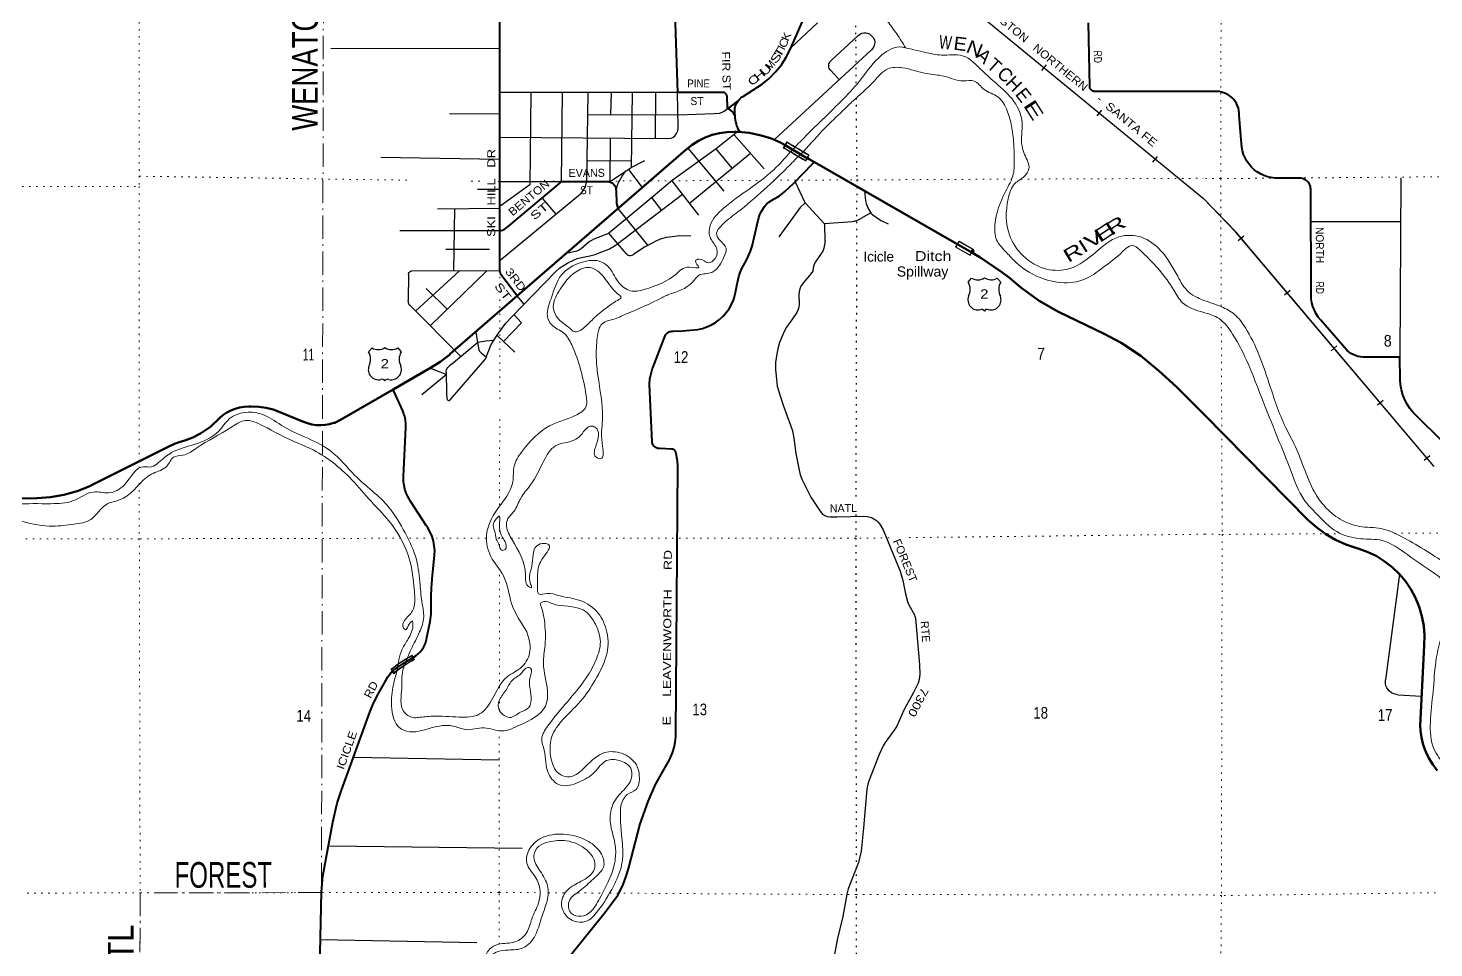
# Model space of a CAD drawing. Header units: feet. Extents: x -3 to 248627, y 0 to 184934.
# Drawn here: x 75471 to 96546, y 24330 to 38115 of the extents above; entities that cross this region are included whole.
import ezdxf
from ezdxf.enums import TextEntityAlignment as Align

# ---------------------------------------------------------------- set-up
doc = ezdxf.new("R2010")
doc.units = ezdxf.units.FT
doc.header["$LTSCALE"] = 70
doc.header["$PDMODE"] = 32
doc.header["$PDSIZE"] = 35
doc.linetypes.add('DOT_DASHED', pattern=[7.7, 5, -1.2, 0.3, -1.2])
doc.linetypes.add('DOTTED', pattern=[1.5, 0.3, -1.2])
for name, color, linetype, lineweight in [('16', 7, 'Continuous', 25), ('20', 7, 'Continuous', 70), ('26', 7, 'Continuous', 40), ('27', 7, 'Continuous', 35), ('29', 7, 'Continuous', 25), ('30', 7, 'Continuous', 35), ('34', 7, 'Continuous', 25), ('39', 7, 'Continuous', 13), ('42', 7, 'Continuous', 25), ('44', 7, 'DOT_DASHED', 13), ('57', 7, 'Continuous', 13), ('6', 7, 'DOTTED', 25), ('61', 7, 'Continuous', 13), ('7', 7, 'DOTTED', 13)]:
    doc.layers.add(name, color=color, linetype=linetype, lineweight=lineweight)
doc.layers.add('41', color=7, linetype='Continuous')
doc.layers.add('55', color=7, linetype='Continuous')

msp = doc.modelspace()

# ---------------------------------------------------------------- linework, layer by layer
at = {"layer": '16'}
for p, q in [((89564.93, 34307.99), (89616.24, 34366.75)), ((89808, 34372.72), (89807.72, 34372.52)), ((90000.09, 34366.84), (90051.48, 34307.99)), ((80576.13, 33262.19), (80627.44, 33320.95)), ((80819.2, 33326.92), (80818.92, 33326.72)), ((81011.29, 33321.04), (81062.68, 33262.19))]:
    msp.add_line(p, q, dxfattribs=at)
for centre, radius, start, end in [((89707.32, 34524.41), 182.07, 239.97227, 303.45418), ((89909.1, 34523.91), 181.52, 236.33975, 300.08743), ((89909.09, 34524.41), 182.07, 236.54582, 236.59441), ((89371.95, 34197.36), 222.05, 332.97043, 29.75871), ((90244.45, 34197.36), 222.05, 150.24129, 207.02957), ((89711.14, 34042.46), 151.42, 159.09177, 283.81923), ((89905.26, 34042.46), 151.42, 256.18077, 20.90823), ((80718.52, 33478.61), 182.07, 239.97227, 303.45418), ((80920.3, 33478.11), 181.52, 236.33975, 300.08743), ((80920.29, 33478.61), 182.07, 236.54582, 236.59441), ((80383.15, 33151.56), 222.05, 332.97043, 29.75871), ((81255.65, 33151.56), 222.05, 150.24129, 207.02957), ((80722.34, 32996.66), 151.42, 159.09177, 283.81923), ((80916.46, 32996.66), 151.42, 256.18077, 20.90823)]:
    msp.add_arc(centre, radius, start, end, dxfattribs=at)
for centre, major_axis, start_param, end_param in [((89766.48, 33843.64), (-19.56, 51.67), 4.95877769, 6.28318531), ((89849.93, 33843.64), (19.56, 51.67), 0, 1.32637542), ((80777.68, 32797.84), (-19.56, 51.67), 4.95877769, 6.28318531), ((80861.13, 32797.84), (19.56, 51.67), 0, 1.32637542)]:
    msp.add_ellipse(centre, major_axis=major_axis, ratio=0.929097, start_param=start_param, end_param=end_param, dxfattribs=at)
at = {"layer": '20'}
for points in [[(82802.53, 34100.47), (85338.24, 36298.33), (85426.55, 36367.54), (85521.61, 36427.13), (85622.37, 36476.46), (85727.74, 36514.99), (85836.56, 36542.3), (85947.64, 36558.08), (86059.76, 36562.16), (86113.44, 36559.95), (86116.37, 36559.84), (86280.67, 36544.87), (86442.5, 36512.81), (86600.1, 36464.01), (86751.73, 36399), (86771.46, 36387.66), (86774.66, 36385.82), (86821.46, 36358.49), (87131.85, 36177.23), (87156.85, 36166.18), (87181.85, 36151.81), (87258.56, 36107.72)], [(93103.98, 32322.8), (92686.82, 32737.4), (92423.83, 32979.17), (92152.69, 33202.75), (91859.67, 33396.75), (91603.05, 33533.35), (90920.33, 33860.83), (90626.81, 34030.06), (90352.59, 34229.04), (90346.64, 34233.86), (90185.42, 34370.04), (90070.58, 34459.66), (89739.3, 34682.06), (89619.36, 34750.99), (87258.56, 36107.72)], [(80943.97, 32698.12), (81503.29, 33021.09), (81650.28, 33113.09), (81786.85, 33219.94), (81800.07, 33231.57), (82802.53, 34100.47)], [(80943.97, 32698.12), (80154.55, 32242.3), (80067.92, 32201.33), (80055.05, 32196.83), (79990.61, 32178.78), (79924.65, 32167.56), (79857.87, 32163.3), (79791.01, 32166.04), (79724.81, 32175.75), (79659.98, 32192.34), (79597.24, 32215.6), (79184.89, 32384.8), (79145.96, 32397.74), (79037.8, 32425.27), (78927.35, 32441.34), (78815.82, 32445.77), (78780.27, 32446.16), (78710.86, 32441.43), (78642.32, 32429.46), (78575.42, 32410.39), (78510.87, 32384.44), (78449.39, 32351.88), (78391.65, 32313.07), (78338.28, 32268.44), (78205.15, 32141.62), (78161, 32107.85), (78053.94, 32038.03), (77940.17, 31979.79), (77820.93, 31933.75), (77752.47, 31912.23), (77665.77, 31882.62), (77568.08, 31838.25), (76412.3, 31260.64), (76394.06, 31252.04), (76204.17, 31175.5), (76007.31, 31119.23), (75805.65, 31083.85), (75601.4, 31069.73), (74660.42, 31066.62)], [(96596.7, 26990.5), (96529.27, 27077.57), (96471.32, 27171.21), (96423.47, 27270.4), (96386.25, 27374.04), (96360.07, 27481.01), (96345.21, 27590.12), (96341.79, 27656.98), (96400.6, 28863.98), (96404.88, 29010.21), (96393.86, 29156.08), (96367.65, 29300), (96326.53, 29440.39), (96270.97, 29575.71), (96201.57, 29704.49), (96119.08, 29825.3), (96024.42, 29936.84), (95918.62, 30037.86), (95802.84, 30127.28), (95678.35, 30204.1), (95546.51, 30267.48), (95408.76, 30316.74), (95392.76, 30321.43), (95389.09, 30322.42), (95227.81, 30374.98), (95072.91, 30444.12), (94926.09, 30529.06), (94788.94, 30628.9), (94662.99, 30742.51), (93103.98, 32322.8)]]:
    msp.add_lwpolyline(points, dxfattribs=at)
at = {"layer": '26'}
for p, q in [((85888.58, 37152.02), (85207.47, 37151.29)), ((85947.84, 37098.16), (85952.48, 36903.33)), ((86106.94, 37019.66), (85953.78, 36904.3))]:
    msp.add_line(p, q, dxfattribs=at)
for points in [[(82802.53, 34100.47), (82780.91, 34128.83), (82572.82, 34401.79), (82562.76, 34419.67), (82554.63, 34438.5), (82548.5, 34458.07), (82544.46, 34478.18), (82542.54, 34498.61), (82542.39, 34504.74), (82544.68, 37121.86), (82544.69, 37131.39), (82544.73, 37171.86), (82549.17, 41782.45)], [(85155.55, 38633.74), (85207.55, 37151.29)], [(86146.31, 36557.61), (86140.72, 36564.93), (86123.19, 36591.42), (86108.53, 36619.6), (86096.89, 36649.16), (86088.41, 36679.76), (86083.17, 36711.09), (86072.36, 36766.05), (86065.08, 36886.93), (86067.72, 36912.96), (86073.07, 36938.58), (86081.07, 36963.49), (86091.63, 36987.43), (86104.64, 37010.14), (86119.94, 37031.36), (86137.38, 37050.86), (86156.76, 37068.44), (86177.88, 37083.89), (86190.49, 37091.62), (86195.76, 37095.64), (86474.93, 37273.27), (86581.21, 37360.14), (86677.84, 37457.64), (86763.74, 37564.7), (86837.98, 37680.16), (86899.71, 37802.67), (87162.94, 38407.54)], [(93083.98, 37166.61), (91468.96, 37165.1), (91461.37, 37164.81), (91453.52, 37165.32), (91445.77, 37166.64), (91438.2, 37168.76), (91430.89, 37171.67), (91423.93, 37175.32), (91417.39, 37179.68), (91411.34, 37184.7), (91405.84, 37190.33), (91400.97, 37196.5), (91396.77, 37203.15), (91393.28, 37210.19), (91390.55, 37217.57), (91388.61, 37225.19), (91387.47, 37232.97), (91387.15, 37240.82), (91365.62, 38192.63)], [(93694.02, 36222.73), (93677.83, 36276.76), (93667.37, 36332.17), (93647.48, 36561.12), (93628.3, 36808.28), (93627.54, 36844.69), (93622.97, 36880.83), (93614.66, 36916.28), (93602.68, 36950.68), (93587.18, 36983.63), (93568.31, 37014.78), (93546.29, 37043.79), (93521.36, 37070.34), (93493.8, 37094.14), (93463.89, 37114.92), (93431.98, 37132.47), (93398.4, 37146.58), (93363.54, 37157.11), (93327.77, 37163.93), (93323.07, 37164.54), (93083.98, 37166.61)], [(86066.44, 34108.11), (86081.03, 34179.18), (86083.94, 34200.66), (86096.16, 34257.12), (86113.45, 34347.01), (86130.92, 34413.37), (86155.22, 34477.54), (86176.65, 34521.68), (86215.54, 34590.72), (86246.94, 34646.47), (86300.24, 34772.47), (86325.36, 34849.06), (86402.36, 35173.42), (86427.84, 35276.73), (86442.01, 35320.79), (86460.71, 35363.12), (86483.74, 35403.27), (86510.83, 35440.79), (86541.7, 35475.27), (86576, 35506.34), (86613.36, 35533.65), (86653.37, 35556.91), (86683.28, 35570.87), (86734.29, 35601.87), (86781.78, 35638.02), (86813.04, 35666.57), (86950.28, 35793.46), (87230.3, 36078.91), (87258.56, 36107.72)], [(97205.41, 31394.01), (96236.73, 32355.98), (96187.34, 32414.84), (96144.37, 32478.53), (96108.3, 32546.37), (96079.51, 32617.61), (96058.33, 32691.46), (96044.98, 32767.13), (96039.62, 32843.77), (96039.59, 32845.44), (96035.9, 33184.26), (95510.2, 33182.59), (95484.53, 33184.71), (95483.35, 33184.75), (95445.25, 33187.93), (95407.69, 33195.08), (95371.08, 33206.12), (95335.83, 33220.92), (95302.32, 33239.32), (95270.91, 33261.13), (95241.96, 33286.1), (94850.61, 33739.35), (94813.33, 33785.28), (94781.06, 33834.85), (94754.14, 33887.52), (94732.88, 33942.72), (94717.51, 33999.84), (94708.19, 34058.25), (94705.02, 34117.32), (94706.1, 34152.83), (94700.35, 35687.45), (94700.37, 35705.31), (94698.53, 35723.08), (94694.84, 35740.55), (94689.34, 35757.55), (94682.1, 35773.87), (94673.19, 35789.35), (94662.71, 35803.81), (94650.77, 35817.1), (94637.52, 35829.07), (94623.08, 35839.59), (94607.63, 35848.54), (94591.32, 35855.82), (94574.34, 35861.36), (94556.87, 35865.1), (94539.11, 35866.99), (94529.42, 35867.23), (94292.79, 35865.74), (94203.8, 35865.44), (94160.77, 35866.97), (94104.84, 35874.15), (94049.96, 35887.13), (93996.74, 35905.79), (93945.76, 35929.9), (93897.58, 35959.21), (93852.72, 35993.4), (93811.69, 36032.09), (93774.93, 36074.85), (93742.84, 36121.23), (93715.77, 36170.7), (93694.02, 36222.73)], [(82543.85, 35076.08), (82558.52, 35079.57), (82582.37, 35087.4), (82605.27, 35097.68), (82626.98, 35110.31), (82647.24, 35125.13), (82665.84, 35141.98), (83472.55, 35814.54), (84164.7, 35816.64), (84179.84, 35813.56), (84194.58, 35808.92), (84208.75, 35802.76), (84222.2, 35795.15), (84234.78, 35786.18), (84246.35, 35775.94), (84256.79, 35764.54), (84265.98, 35752.12), (84273.82, 35738.81), (84280.23, 35724.75), (84281.99, 35720.05), (84285.87, 35640.12), (84290.25, 35521.71), (84293.19, 35487.54), (84299.68, 35453.86), (84309.66, 35421.04), (84311.52, 35416.03)], [(83356.65, 23914.78), (84102.16, 24839.02), (84258.28, 25042.6), (84310.22, 25121.44), (84384.84, 25266.55), (84443.88, 25418.67), (84477.66, 25536.82), (84646.05, 26186.85), (84768.61, 26523.25), (84877.84, 26777.99), (84984.95, 26974.22), (85086.68, 27148.27), (85101.92, 27180.82), (85133.45, 27255.55), (85157, 27333.16), (85172.31, 27412.8), (85179.21, 27493.61), (85179.22, 27543.98), (85208.88, 31554.3), (85205.33, 31628.73), (85198.3, 31679.95), (85187.2, 31743.51), (85186.1, 31748.68), (85183.78, 31756.28), (85180.67, 31763.59), (85176.82, 31770.54), (85172.26, 31777.05), (85167.04, 31783.05), (85161.23, 31788.47), (85154.89, 31793.25), (85148.07, 31797.34), (85140.87, 31800.69), (85133.36, 31803.28), (85125.62, 31805.07), (85117.73, 31806.03), (84948.85, 31812.36), (84937.35, 31812.32), (84924.9, 31813.53), (84912.65, 31816.03), (84900.73, 31819.8), (84889.27, 31824.79), (84878.39, 31830.96), (84868.22, 31838.23), (84858.86, 31846.52), (84850.42, 31855.75), (84842.99, 31865.8), (84836.65, 31876.58), (84831.48, 31887.96), (84827.52, 31899.82), (84824.82, 31912.03), (84784.81, 32774.98), (84792.67, 32857.28), (84809.09, 32938.3), (84833.89, 33017.17), (84835.59, 33021.68), (85001.35, 33453.75), (85010.94, 33478.75), (85021.13, 33503.75), (85021.39, 33504.29), (85028.55, 33516.1), (85036.91, 33527.1), (85046.38, 33537.16), (85056.84, 33546.18), (85068.19, 33554.06), (85080.3, 33560.7), (85093.04, 33566.05), (85106.27, 33570.03), (85119.84, 33572.61), (85133.61, 33573.75), (85147.42, 33573.45), (85153.47, 33572.86), (85283.55, 33576), (85508.84, 33598.97), (85579.71, 33614.55), (85648.55, 33637.45), (85714.63, 33667.43), (85777.21, 33704.14), (85835.62, 33747.2), (85889.2, 33796.12), (85937.37, 33850.38), (85979.61, 33909.37), (86015.45, 33972.46), (86044.5, 34038.95), (86066.44, 34108.11)], [(80929.7, 28477.08), (80997.05, 28527.28), (81087.98, 28589.08), (81285.35, 28707.7), (81318.65, 28734.68), (81348.94, 28764.99), (81375.89, 28798.31), (81399.22, 28834.25), (81418.66, 28872.44), (81434, 28912.46), (81445.08, 28953.85), (81450.07, 28982.28), (81499.79, 29221.48), (81512.6, 29329.92), (81514.82, 29396.01), (81512.35, 29574.31), (81519.22, 29752.1), (81521.09, 29771.42), (81530.47, 29862.29), (81564.39, 30215.81), (81565.95, 30286.84), (81560.07, 30357.64), (81546.82, 30427.44), (81526.35, 30495.47), (81498.89, 30560.99), (81464.72, 30623.27), (81439.28, 30661.44), (81209.85, 31013.36), (81163.23, 31092.74), (81138.43, 31147.13), (81119.46, 31203.8), (81106.51, 31262.15), (81099.73, 31321.54), (81099.2, 31381.31), (81100.1, 31397.05), (81133.19, 32130.08), (81133.33, 32185.98), (81127.63, 32241.59), (81116.15, 32296.29), (81105.68, 32328.81), (81098.82, 32349.39), (81086.21, 32378.81), (80954.92, 32673.54), (80943.97, 32698.12)], [(79825.57, 23108.42), (79867.37, 25167.95), (79890.72, 25404.88), (80041.25, 26216.34), (80105.12, 26497.95), (80168.62, 26694.3), (80593.74, 27862.72), (80649.14, 27996.17), (80676.81, 28050.91), (80701.13, 28097.22), (80831.23, 28339.04), (80864.26, 28391.63), (80902.6, 28440.49), (80911.07, 28454.29), (80929.7, 28477.08)]]:
    msp.add_lwpolyline(points, dxfattribs=at)
for centre, radius, start, end in [((85887.93, 37091.78), 60.24, 6.08142, 89.3816), ((85936.15, 36772.28), 132.07, 16.22231, 82.89702)]:
    msp.add_arc(centre, radius, start, end, dxfattribs=at)
at = {"layer": '29'}
for p, q in [((87307.65, 38191.83), (86903.36, 37818.44)), ((82554.01, 37810.21), (80008.94, 37805.79)), ((86658.53, 36446.16), (88114.63, 37790.84)), ((87495.74, 37488.09), (87631.84, 37345)), ((83475.06, 37150.15), (83462.91, 35814.06)), ((83861.61, 37150.41), (83840.67, 35803.85)), ((84209.71, 37150.64), (84203.07, 36818.59)), ((84526.94, 37150.84), (84512.97, 36028.41)), ((84875.63, 37151.07), (84869.11, 36463.58)), ((81789.12, 36833.66), (82539.79, 36832.32)), ((82544.88, 36483.02), (85038.73, 36460.25)), ((84198.35, 36465.15), (84192.58, 35821.29)), ((86056.52, 36513.92), (86504.22, 36008.11)), ((85362.26, 36316.15), (85899.3, 35671.89)), ((85780.28, 36303.54), (86022.7, 36013.62)), ((82534.64, 36144.63), (80760.47, 36174.41)), ((83850.61, 36130.34), (84512.98, 36124.67)), ((86303.02, 36235.45), (85385.69, 35485.82)), ((84471.99, 35997.12), (84676.79, 35727.54)), ((96048.4, 35873.46), (96035.9, 33184.26)), ((82206.06, 35700.87), (82540.28, 35700.94)), ((82543.52, 35815), (83472.55, 35814.54)), ((83749.92, 35628.42), (82546.57, 34632.75)), ((85282.12, 35620.06), (84311.31, 34883.22)), ((85120.52, 35826.75), (85523.07, 35309.19)), ((82543.42, 35410.33), (81609.54, 35401.69)), ((83178.07, 35567.41), (83380.2, 35326.78)), ((84313.02, 35412.48), (84757.92, 34861.9)), ((84818.12, 35574.23), (84965.29, 35379.59)), ((81860.87, 35401.69), (81848.31, 34478.03)), ((87405.66, 35188.79), (87830.87, 35218.56)), ((87936.54, 35251.45), (88100.58, 35347.64)), ((94710.18, 35216.82), (96045.88, 35218.77)), ((82543.85, 35076.07), (81044.03, 35078.1)), ((82388.68, 34798.48), (81735.15, 34797.8)), ((84718.24, 34835.71), (84548.99, 34724.4)), ((81173.53, 34429.34), (81168.2, 34033.49)), ((82541.06, 34479.47), (81219.95, 34474.75)), ((81281.56, 33877.44), (81938.91, 34476.7)), ((81499.58, 33654.36), (82347.55, 34476.7)), ((83379.04, 34463.14), (82720.87, 33789.01)), ((81439.88, 34214.55), (81752.46, 33901.54)), ((81194.08, 33962.06), (81957.85, 33192.8)), ((82799.97, 34103.83), (82904.73, 33977.95)), ((82502.45, 33509.94), (82767.15, 33258.9)), ((81797.01, 32541.53), (82281.2, 33101.8)), ((81736.92, 32921.07), (81373.1, 32617.36)), ((81736.85, 32925.76), (81493.01, 33016.25)), ((96029.8, 29932.9), (95819.6, 28346.41)), ((96004.51, 28123.62), (96361.68, 28104.47)), ((80354.78, 27188.81), (82531.24, 27150.43)), ((79977.1, 25858.31), (82876.13, 25826.18)), ((79849.51, 24455.33), (82197.48, 24408.91))]:
    msp.add_line(p, q, dxfattribs=at)
for points in [[(87916.51, 38004.46), (87915.35, 38003.84), (87508.72, 37628.82)], [(87915.35, 38003.84), (87934.95, 38020.53), (87950.08, 38030.75), (87969.28, 38037.7), (87999.51, 38044.25), (88028.12, 38045.06), (88056.32, 38040.56), (88086.96, 38027.07), (88115.16, 38001.31), (88139.26, 37972.28), (88157.66, 37937.52), (88164.6, 37904.4), (88160.93, 37875.37), (88153.98, 37852.88), (88142.95, 37831.21), (88132.73, 37814.45), (88114.63, 37790.84)], [(87495.74, 37488.09), (87482.6, 37509), (87476.06, 37527.81), (87473.61, 37552.35), (87476.06, 37578.52), (87483.42, 37596.51), (87490.77, 37607.96), (87508.72, 37628.82)], [(83006.86, 37146.12), (82992.71, 35765.34), (82546.56, 35446.46)], [(85207.47, 37151.29), (85203.99, 37151.29), (82546.85, 37149.54)], [(85217.23, 36622.02), (85217.95, 36629.07), (85207.47, 37151.29)], [(85786.38, 36833.19), (85837.47, 36840.85), (85878.33, 36853.94), (85906.12, 36868.66), (85952.48, 36903.33)], [(85786.38, 36833.19), (85748.79, 36831.16), (85221.41, 36809.77), (83856.43, 36817.12)], [(86113.34, 36564.01), (85785.56, 36307.35), (85124.06, 35829.73), (84839.93, 35592.59), (84481.77, 35290.99), (84176.38, 35042.86)], [(85038.73, 36460.25), (85111.75, 36467.94), (85136.27, 36477.75), (85168.96, 36503.92), (85191.85, 36536.64), (85209.82, 36575.89), (85217.23, 36622.02)], [(84185.78, 35813.25), (84393.1, 35947.58), (84512.97, 36028.41), (84717.68, 36133.43)], [(84286.31, 35670.3), (84309.21, 35759.75), (84323.93, 35800.64), (84337, 35826.81), (84377.86, 35895.5), (84430.17, 35974.01)], [(83749.92, 35628.42), (83786.17, 35671.43), (83809.05, 35705.78), (83825.4, 35741.76), (83840.67, 35803.85)], [(87417.76, 34926.65), (87413.76, 35164.73), (87405.66, 35188.79), (87119.76, 35498.96), (86972.86, 35815.37)], [(88008.15, 35677.46), (88024.5, 35526.98), (88034.31, 35487.73), (88057.19, 35433.75), (88111.13, 35338.88), (88132.38, 35314.35), (88187.96, 35275.09), (88258.25, 35230.93), (88366.9, 35179.93)], [(87119.76, 35498.96), (87047.74, 35424.45), (86724.02, 34985.81)], [(87830.87, 35218.56), (87864.31, 35224.39), (87883.93, 35227.66), (87936.54, 35251.45)], [(83554.97, 34747.47), (83701.44, 34776.63), (83733.32, 34790.54), (83763.55, 34812.62), (83884.51, 34917.3), (83919.66, 34939.38), (83956.43, 34956.55), (84176.38, 35042.86)], [(84441.15, 34733.57), (84404.78, 34772.62), (84311.31, 34883.22), (84176.38, 35042.86)], [(84718.24, 34835.71), (84839.11, 34904.22), (84877.94, 34924.26), (84940.45, 34951.65), (84971.92, 34961.88), (85006.25, 34972.51), (85043.03, 34980.69), (85087.56, 34989.27), (85239.58, 35008.9), (85407.59, 35003.63)], [(83379.04, 34463.14), (83444, 34520.66), (83506.11, 34561.55), (83569.86, 34600.81), (83638.51, 34633.52), (83700.63, 34661.32), (83766.01, 34679.32), (83891.87, 34703.85), (83970.33, 34723.48), (84032.44, 34744.74), (84150.13, 34790.54), (84187.73, 34806.9), (84311.31, 34883.22)], [(87417.76, 34926.65), (87401.72, 34815.48), (87386.19, 34773.78), (87352.68, 34720.61), (87267.68, 34599.57), (87257.06, 34574.23), (87241.53, 34527.6), (87234.99, 34471.99), (87222.73, 34449.92), (87185.95, 34409.83), (87100.95, 34305.15), (87057.64, 34245.46), (87042.11, 34207.01), (87029.85, 34163.67), (87025.76, 34118.68), (87032.3, 33984.56), (87026.58, 33934.68), (87015.14, 33898.7), (86996.34, 33853.71), (86930.96, 33758.84), (86842.69, 33631.26), (86802.65, 33556.86), (86764.23, 33470.96), (86737.26, 33403.1), (86708.65, 33307.4), (86693.13, 33234.63), (86675.96, 33104.57), (86677.59, 32988.46), (86680.66, 32954.96)], [(84441.15, 34733.57), (84466.43, 34714.49), (84487.68, 34707.94), (84506.89, 34705.9), (84525.27, 34711.21), (84548.99, 34724.4)], [(81173.53, 34429.34), (81180.34, 34450.07), (81191.38, 34463.56), (81203.23, 34471.33), (81219.95, 34474.75)], [(81194.08, 33962.06), (81179.94, 33981.89), (81175.85, 33993.34), (81171.76, 34008.06), (81168.2, 34033.49)], [(82281.2, 33101.8), (82311.04, 33137.12), (82330.65, 33163.29), (82339.64, 33179.64), (82354.76, 33221.75), (82387.45, 33306.8), (82404.2, 33353.83), (82428.31, 33396.76), (82474.08, 33468.73), (82524.75, 33542.33), (82634.27, 33694.44), (82720.87, 33789.01)], [(82754.48, 33823.44), (82869.66, 33700.25), (82599.69, 33419.54)], [(82184.43, 33563.8), (82197.84, 33463.82), (82207.65, 33409.85), (82220.73, 33323.16), (82228.9, 33292.08), (82238.71, 33274.09), (82246.88, 33262.64), (82261.59, 33247.92), (82341.68, 33185.77)], [(82449.46, 33431.04), (82332.85, 33424.49), (82210.92, 33404.94), (81845.93, 33098.99), (81788.4, 33051.16)], [(81736.46, 32951.29), (81739.36, 32981.32), (81744.26, 32996.05), (81750.4, 33007.9), (81763.88, 33026.3), (81788.4, 33051.16)], [(81736.46, 32951.29), (81741.12, 32647.46), (81747.5, 32564.7)], [(86680.66, 32954.96), (86699.66, 32748.84), (86716.01, 32696.5), (86791.2, 32464.24), (86899.09, 32163.27), (86928.51, 32081.49), (86948.12, 31966.99), (86980.81, 31741.27), (87026.58, 31515.55), (87047.84, 31422.32), (87077.26, 31343.81), (87203.34, 31086.2)], [(81747.5, 32564.7), (81751.62, 32552.8), (81756.52, 32546.25), (81763.06, 32540.53), (81774.91, 32535.2), (81785.95, 32533.99), (81797.01, 32541.53)], [(87203.34, 31086.2), (87343.71, 30877.65), (87377.21, 30837.58), (87386.21, 30828.58), (87416.45, 30808.13), (87452.41, 30796.68), (87494.91, 30790.14), (87598.7, 30789.32), (87997.54, 30802.41), (88057.21, 30796.68), (88095.63, 30786.06), (88125.04, 30772.96), (88187.98, 30734.53), (88211.68, 30714.09), (88232.93, 30687.91), (88255.82, 30655.21), (88288.5, 30593.04), (88546.77, 29974.76), (88584.91, 29838.45)], [(88584.91, 29838.45), (88626.87, 29634.56), (88654.66, 29520.07), (88672.64, 29470.99), (88757.64, 29320.51), (88765.81, 29300.88), (88773.99, 29271.44), (88836.1, 28574.64), (88839.37, 28425.8), (88829.56, 28352.19), (88813.22, 28298.22), (88744.56, 28155.91), (88600.72, 27894.2), (88494.47, 27655.39), (88456.87, 27593.24), (88319.56, 27410.05), (88288.51, 27357.7), (88228.03, 27226.85), (88103.8, 26906.26), (88064.57, 26803.2), (88044.95, 26709.98), (87995.62, 26129.99)], [(96004.51, 28123.62), (95946.76, 28137.63), (95909.54, 28153.59), (95875.87, 28181.97), (95842.2, 28226.3), (95828.02, 28258.23), (95820.93, 28286.6), (95819.6, 28346.41)], [(87995.62, 26129.99), (87961.59, 25780.91), (87922.36, 25610.79), (87798.13, 25303.29), (87765.43, 25214.95), (87745.82, 25133.18), (87686.97, 24799.5), (87601.97, 24452.73), (87490.82, 23850.8), (87466.3, 23754.29), (87425.43, 23647.98), (87294.67, 23412.44), (87276.69, 23361.72), (87255.44, 23268.5), (87000.44, 22156.24), (86917.07, 21781.66), (86890.92, 21712.96), (86861.86, 21646.77)]]:
    msp.add_lwpolyline(points, dxfattribs=at)
at = {"layer": '34', "lineweight": 13}
msp.add_line((88619.23, 39231.76), (93089.84, 35560.14), dxfattribs=at)
at = {"layer": '34'}
for p, q in [((90666.81, 37477.52), (90737.01, 37562.99)), ((91497.05, 36799.03), (91567.25, 36884.51)), ((92334.48, 36107.9), (92404.68, 36193.37)), ((93697.78, 34998.76), (93613.34, 34927.32)), ((94392.28, 34181.87), (94307.84, 34110.43)), ((95091.57, 33351.24), (95007.13, 33279.8)), ((95786.07, 32534.35), (95701.63, 32462.91)), ((96485.36, 31703.72), (96400.91, 31632.28))]:
    msp.add_line(p, q, dxfattribs=at)
for points in [[(88619.96, 39232.58), (93090.61, 35560.93)], [(96547.38, 31546.16), (96545.26, 31548.37), (93578.76, 35054.91), (93090.61, 35560.9)]]:
    msp.add_lwpolyline(points, dxfattribs=at)
at = {"layer": '34', "lineweight": 13}
msp.add_lwpolyline([(93092.74, 35561.49), (93579.58, 35055.65), (96546.08, 31549.11)], dxfattribs=at)
at = {"layer": '39'}
for points in [[(67885.13, 45970.79), (67883.94, 45782.45), (68004.76, 45648.36), (68101.43, 45534.27), (68199.31, 45028.78), (68244.55, 44675.66), (68236.99, 44525.1), (68217.35, 44386.53), (68265.93, 44252.21), (68306.66, 44057.65), (68449.21, 43385.71), (68671.09, 43013.1), (68827.76, 42965.45), (68908.22, 42903.49), (68992.8, 42807.42), (69057.31, 42711.29), (69141.47, 42749.71), (69229.98, 42679.75), (69493.5, 42471.87), (69600.53, 42253.44), (69775.52, 41473.21), (69848.43, 41256.68), (69836.92, 41084.02), (69849.65, 40859.25), (70020.45, 40135.22), (70113.42, 39922.76), (70154.19, 39714.15), (70335.87, 39367.5), (70457.57, 38946.39), (70595.34, 38521.32), (70708.1, 38397.24), (70736.46, 38309.02), (70720.99, 38122.3), (70638, 37702.52), (70684.61, 37554.14), (70715.12, 37421.76), (70739.9, 37197.04), (70873.07, 36960.63), (70957.99, 36752.16), (71068.83, 36599.98), (71125.63, 36403.46), (71218.42, 36247.21), (71217.09, 36026.41), (71221.54, 35885.92), (71161.8, 35737.19), (71182.31, 35594.75), (71234.7, 35524.67), (71217.16, 35356), (71267.84, 35189.57), (71457.29, 34923.24), (71534.26, 34690.66), (71639.55, 34385.91), (71861.5, 33993.23), (71998.8, 33720.71), (72096.35, 33323.61), (72262.5, 32804.29), (72432.08, 32473.66), (72689.79, 32197.52), (72867.42, 31860.9), (73012.87, 31548.25), (73298.21, 31420.74), (73511.39, 31268.89), (74066.26, 30937.53), (74238.97, 30895.95), (74407.54, 30890.49), (74688.52, 30879.38), (74993.59, 30862.32), (75098.06, 30820.52), (75389.34, 30721.12), (75845.08, 30650.37), (76154.02, 30679.49), (76410.65, 30752.6), (76550.68, 30893.57), (76686.81, 30998.39), (76843.2, 31043.07), (77247.5, 31381.62), (77343.64, 31442.15), (77552, 31551.23), (77651.92, 31684.04), (77788.29, 31712.59), (78000.66, 31823.69), (78511.42, 32128.47), (78723.81, 32233.55), (78990.94, 32154.14), (79465.25, 31916.85), (79698.34, 31815.26), (80325.89, 31343.63), (80611.83, 31023.43), (80877.61, 30731.25), (81164.11, 30230.4), (81262.15, 29674.73), (81232.96, 29379.57), (81115.01, 29234.66), (81099.31, 29122.21), (81127.48, 29096.21), (81167.43, 29154.55), (81231.41, 29231.04)], [(68237.16, 45971.71), (68257.11, 45805.76), (68225.3, 45711.32), (68221.68, 45582.84), (68324.84, 45318.23), (68431.62, 45182.1), (68556.49, 45033.98), (68605.33, 44813.35), (68728.87, 43798.11), (68862.72, 43340.91), (68995.92, 43096.47), (69181.12, 42906.4), (69434.74, 42656.34), (69616, 42444.17), (69733.3, 42147.49), (69895.93, 41469.6), (69973.1, 41172.79), (70025.91, 40968.23), (70062.76, 40731.5), (70216.59, 40302.46), (70205.21, 40089.66), (70185.49, 39977.19), (70236.11, 39828.83), (70292.64, 39720.63), (70394.94, 39733.01), (70455.25, 39697.08), (70520.02, 39516.64), (70637.34, 39215.95), (70599.59, 39095.39), (70531.54, 39034.95), (70533.89, 38926.57), (70674.99, 38722.3), (70824.25, 38473.9), (70853.31, 38158.87), (70709.91, 37811.15), (70732.49, 37646.63), (70811.42, 37430.11), (70936.94, 37073.24), (71104.05, 36891.14), (71281.27, 36689), (71340.2, 36448.33), (71312.56, 36303.72), (71357.83, 35938.56), (71314.42, 35699.56), (71347.14, 35502.96), (71414.07, 35272.35), (71529.16, 35043.91), (71618.28, 34775.24), (71699.47, 34478.44), (71881.17, 34121.76), (72038.53, 33849.3), (72121.61, 33588.64), (72358.66, 32854.79), (72620.87, 32422.1), (72882.77, 32089.77), (73144.55, 31793.57), (73374.03, 31561.49), (74117.99, 31082.22), (74467.5, 30970.98), (75282.18, 30981.7), (75811.93, 30987.47), (76142.9, 31030.72), (76449.52, 31162.2), (76678.32, 31150.91), (76914.73, 31272.13), (77202.86, 31542.05), (77319.26, 31538.42), (77427.42, 31603.01), (77619.6, 31752.18), (77958.36, 31873.73), (78328.97, 32075.68), (78484.94, 32256.84), (78769.57, 32358.14), (79018.55, 32310.8), (79300.01, 32143.12), (80007.5, 31776.14), (80369.82, 31412.02), (80881.01, 30931.99), (81122.99, 30549.41), (81292.79, 30148.53), (81346.14, 29769.35), (81379.11, 29488.45), (81401.79, 29291.82), (81340.29, 29064.8), (81212.66, 28805.45), (81109.97, 28553.78)], [(88174.23, 38319.02), (88273.03, 38282.76), (88424.02, 38126.69), (88561.09, 37926.43), (88624.35, 37819.4)], [(86897.71, 36255.95), (87064.7, 36432.13), (87694.88, 37056.45), (87960.85, 37354.39), (88268.77, 37712.7), (88577.44, 37830.13), (88624.35, 37819.4)], [(88624.35, 37819.4), (88914.8, 37752.97), (89163.76, 37711.64), (89480.85, 37700.65), (89786.6, 37464.81), (90322.15, 36890.51), (90374.96, 36683.95), (90363.61, 36463.12), (90410.5, 36222.41), (90475.39, 36005.84), (90405.5, 35893.21), (90265.37, 35784.36), (90163.73, 35555.2), (90181.45, 35017.33), (90389.12, 34700.87), (90738.89, 34503.32), (91084.02, 34510.48), (91476.57, 34756.66), (91825.03, 34986.63), (92162.17, 34979.72), (92447.73, 34783.96), (92705.78, 34395.42), (92871.06, 34159.11), (93003.76, 34075.25), (93096.36, 34032.11)], [(93097.48, 33854.61), (92779.25, 33998.23), (92646.22, 34188.48), (92172.89, 34758.96), (92026.1, 34854.82), (91845.87, 34733.8), (91545.6, 34497.96), (91419.46, 34407.22), (91100.72, 34301.79), (90703.23, 34354.67), (90285.08, 34600.17), (90142.15, 34748.23), (89991.04, 34942.43), (89966.26, 35171.17), (90125.26, 35667.47), (90240.84, 35928.79), (90254.14, 36169.7), (90149.62, 36875.89), (90008.51, 37084.18), (89803.48, 37195.9), (89654.6, 37319.85), (89490.04, 37323.32), (89200.86, 37394.63), (88935.86, 37433.89), (88578.4, 37521.03), (88361.72, 37504.25), (88153.59, 37320.91), (87821.45, 37008.69), (87681.4, 36873.75), (87417.3, 36617.96), (87093.3, 36267.63), (87013.55, 36187.34)], [(82949.64, 29068.12), (82719.58, 29490.88), (82597.89, 29905.96), (82408.37, 30196.38), (82343.18, 30511.3), (82502.51, 30901.22), (82738.02, 31315.49), (82757.35, 31554.41), (82869.08, 31761.52), (83289.28, 32154.32), (83670.07, 32308.13), (83838.21, 32447.18), (83837.71, 32607.75), (83620.65, 33365.76), (83497.67, 33550.02), (83320.73, 33665.85), (83256.09, 33802.12), (83311.49, 34059.23), (83466.9, 34417.03), (83763.32, 34602.67), (84068.32, 34609.7), (84184.98, 34519.76), (84340.23, 34283.43), (84527.19, 34173.65), (84727.76, 34204.42), (85180.59, 34424.71), (85384.94, 34533.77), (85525.41, 34532.23), (85474.96, 34624.39), (85531.06, 34652.68), (85667.69, 34596.93), (85769.83, 34661.5), (85797.49, 34802.1), (85702.68, 34962.36), (85696.06, 35157.04), (85895.93, 35414.62), (86648.66, 35993.18), (86897.71, 36255.95)], [(87013.55, 36187.34), (86829.24, 36001.81), (86060.77, 35320.83), (85844.63, 35133.44), (85792.73, 35042.94), (85849.28, 34926.71), (85933.89, 34818.6), (85902.21, 34682.01), (85738.33, 34464.69), (85654.14, 34436.31), (85553.84, 34423.93), (85433.79, 34311.13), (85062.71, 34119.73)], [(83497.25, 33686.5), (83388.55, 33798.55), (83343.96, 33938.91), (83447.51, 34200.18), (83675.47, 34457.86), (83896, 34526.84), (84036.7, 34451.03), (84205.9, 34242.84), (84322.66, 34122.79), (84362.92, 34082.78), (84306.88, 34034.42), (84150.68, 33929.53), (83962.53, 33776.36), (83814.48, 33631.35), (83722.36, 33570.83), (83658.16, 33566.6), (83589.77, 33618.57), (83497.25, 33686.5)], [(85062.71, 34119.73), (84912.88, 34042.45), (84385.8, 33808.68)], [(93096.36, 34032.11), (93362.98, 33937.79), (93556.85, 33823.53), (93719.54, 33624.66), (94073.66, 32797.88), (94321.64, 32136.47), (94465.21, 31851.12), (94782.16, 31120.24), (94932.81, 30921.24), (95175.6, 30737.28), (95429.4, 30647.74), (95754.84, 30613.14), (96105.54, 30470.48), (96768.13, 30062.34), (96987, 29864.08), (97041.95, 29607.87), (96990.4, 29181.97), (96918.39, 28791.97), (96758.89, 28328.79), (96715.86, 27856.84), (96712.7, 27409.4), (96839.84, 27157.98), (97118.81, 26968.4), (97445.14, 26851.55), (97813.53, 26558.6), (98032.43, 26356.33), (98231.8, 26105.69), (98307.26, 25809.57), (98420.62, 25349.35), (98484, 25177.69)], [(84385.8, 33808.68), (84283.64, 33763.37), (84075.19, 33682.4), (84003.59, 33475.42), (83988.44, 33182.31), (84013.37, 32907.41), (84083.5, 32291.43), (84076.7, 31893.98), (84049.33, 31661.05), (83981.02, 31688.93), (83988.48, 31869.6), (83979.66, 32126.49), (83929.42, 32150.41), (83723.26, 31981.13), (83378.49, 31855.54), (83202.6, 31630.15), (82999.05, 31264.16), (82855.18, 31066.98), (82755.44, 30873.96), (82655.5, 30745.17), (82643.75, 30650.79), (82728.67, 30444.33), (82926.94, 29923.11), (82987.71, 29736.64), (83015.84, 29726.7), (83003.62, 29782.86), (83022.86, 30051.89), (83098.17, 30357.23), (83206.43, 30391.72), (83276.73, 30369.87), (83191.02, 30180.91), (83111.43, 29963.87), (83108.05, 29759.12), (83124.48, 29634.73), (83256.9, 29643.19), (83413.51, 29613.6), (83708.7, 29548.34), (83992.17, 29376.66), (84137.5, 29104.16), (84150.63, 28750.94), (83995.23, 28385.11), (83785.52, 28065.27), (83493.49, 27757.2), (83321.73, 27495.7), (83298.39, 27254.76), (83457.95, 26922.09), (83590.47, 26894.42), (83822.8, 27041.72), (84119.12, 27257.47), (84367.98, 27246.25), (84589.25, 27074.36), (84633.93, 26901.89), (84586.38, 26705.03), (84454.17, 26628.32), (84354.37, 26455.37)], [(93097.48, 33854.61), (93324.77, 33760.83), (93527.94, 33530.29), (93955.46, 32595.97), (94202.96, 31978.7), (94405.15, 31469.27), (94602.38, 31046.07), (94789.32, 30831.41), (95089.13, 30569.82), (95451.5, 30461.39), (95768.8, 30436.74), (96148.35, 30224.17), (96613.38, 29900.16), (96816.24, 29697.72), (96870.93, 29465.58), (96730.01, 29139.03), (96582.59, 28671.97), (96539.24, 28230.11), (96496.1, 27768.19), (96532.74, 27351.28), (96692.05, 27094.19), (96926.9, 26902.12), (97253.58, 26753.17), (97540.66, 26555.65), (97910.31, 26146.35), (98074.83, 25778.97), (98159.23, 25398.68), (98310.65, 25047.23)], [(82487.83, 30455.58), (82463.36, 30583.96), (82446.97, 30692.29), (82478.91, 30744.58), (82534.93, 30800.97), (82541.12, 30744.79), (82543.61, 30588.24), (82571.98, 30500.01), (82620.4, 30415.87), (82620.76, 30299.45), (82574.63, 30289.26), (82528.2, 30379.43), (82487.83, 30455.58)], [(81000.55, 28479.47), (80947.41, 28274.66), (80918.29, 27957.43), (81047.75, 27624.66), (81148.23, 27576.82), (81513.29, 27626.2), (81838.29, 27655.38), (82031.1, 27601.82), (82307.94, 27626.83), (82574.97, 27581.54), (82837.59, 27666.72), (83225.99, 27955.03), (83257.4, 28181.95), (83195.92, 28595.23), (83221.18, 28864.28), (83209.98, 29241.6), (83165.22, 29438.16), (83157.01, 29498.34), (83201.09, 29520.57), (83325.6, 29490.87), (83791.45, 29394.06), (83976.73, 29179.9), (84049.77, 28919.21), (83990.38, 28658.08), (83836.73, 28376.56), (83259.04, 27652.05), (83171.33, 27463.08), (83207.97, 27292.59), (83271.26, 26943.55), (83450.39, 26769.51), (83725.18, 26812.58), (83963.5, 26963.9), (84143.57, 27137.12), (84336.21, 27137.76), (84505.13, 27021.9), (84517.62, 26877.42), (84377.78, 26672.22), (84229.93, 26462.98), (84198.58, 26218), (84276, 25842.91), (84264.68, 25610.04), (84021.62, 25041.19), (83875.73, 24848.02), (83717.33, 24803.34), (83592.7, 24875.18), (83588.16, 25043.77), (83748.25, 25188.82), (83940.36, 25362.08), (84100.3, 25555.3), (84031.35, 25787.91), (83812.1, 25955.79), (83540.97, 26031.16), (83203.96, 25991.91), (82993.79, 25820.6), (82948.32, 25599.66), (83073.36, 25395.34), (83146.26, 25182.81), (83120.73, 25002.08), (83023.14, 24764.91), (82943.52, 24553.89), (82769.36, 24418.83), (82522.64, 24383.89), (82386.42, 24309.17), (82322.72, 24140.36), (82359.29, 23995.96), (82484.55, 23723.39), (82705.96, 23503.33), (82750.24, 23400.25)], [(81231.41, 29231.04), (81239.6, 29178.87), (81168.03, 28961.86), (81080.22, 28805.01), (81000.55, 28479.47)], [(81323.29, 27782.83), (81532.81, 27802.9), (81934.2, 27788.17), (82239.07, 27835.35), (82433, 28066.82), (82652.73, 28392.71), (82877.01, 28546), (82994.67, 28783.24), (82949.64, 29068.12)], [(81109.97, 28553.78), (81101.13, 28532.1), (81072, 28218.88), (81099.14, 27877.74), (81245.92, 27781.88), (81323.29, 27782.83)], [(82643.3, 28199.99), (82739.16, 28348.84), (82867.28, 28447.62), (82963.34, 28532.24), (83003.5, 28522.33), (82995.89, 28387.83), (82996.43, 28213.2), (83013.02, 28040.64), (82977.23, 27932.13), (82853.03, 27863.47), (82692.75, 27782.65), (82584.24, 27830.47), (82519.66, 27946.67), (82539.42, 28047.1), (82643.3, 28199.99)], [(84354.37, 26455.37), (84355.25, 26170.35), (84369.14, 25572.25), (84245.71, 25254.7), (84014.07, 24884.61), (83825.94, 24723.41), (83657.36, 24730.88), (83496.38, 24874.86), (83475.74, 25059.46), (83603.62, 25236.52), (83819.96, 25361.68), (83955.98, 25502.63), (83959.58, 25635.12), (83854.76, 25787.32), (83537.25, 25934.8), (83280.45, 25917.9), (83128.14, 25853.16), (83052.31, 25716.42), (83129.2, 25507.93), (83250.3, 25283.52), (83258.99, 25066.77), (83191.43, 24853.78), (83072.07, 24516.18), (82894.04, 24330.92), (82671.4, 24298.07), (82486.89, 24263.34), (82414.83, 24204.89), (82447.46, 24036.39), (82584.57, 23824.08), (82838.05, 23452.02)]]:
    msp.add_spline(points, degree=3, dxfattribs=at)
at = {"layer": '44'}
msp.add_lwpolyline([(86004.87, 46032.47), (85972.75, 41727.54), (82534.42, 41779.9), (79904.64, 41774.45), (79868.41, 25158.48), (77150.35, 25154.94), (77136.75, 19811.71), (82532.73, 19817.53), (87888.64, 19803.14), (91053.95, 19851.48), (93155.33, 19878.69)], dxfattribs=at)
at = {"layer": '55'}
msp.add_point((89631.67, 34776.34), dxfattribs=at)
at = {"layer": '57'}
for p, q in [((86792.13, 36317.85), (86845.48, 36409.2)), ((86848.37, 36398.29), (86803.09, 36320.76)), ((87126, 36132.13), (87171.29, 36209.67)), ((87182.22, 36212.52), (87128.85, 36121.15)), ((89374.82, 34830.45), (89426.75, 34921.71)), ((89592.1, 34706.81), (89374.82, 34830.45)), ((89644.03, 34798.07), (89426.75, 34921.71)), ((89644.03, 34798.07), (89592.1, 34706.81))]:
    msp.add_line(p, q, dxfattribs=at)
msp.add_lwpolyline([(89385.73, 34833.44), (89429.74, 34910.79), (89633.11, 34795.07), (89589.1, 34717.72)], close=True, dxfattribs=at)
for centre, radius, start, end in [((65590.23, -363.49), 42367.93, 59.44462, 59.97198), ((65590.23, -363.49), 42375.93, 59.45549, 59.96112), ((65592.44, -363.86), 42472.93, 59.4481, 59.97417), ((65592.44, -363.86), 42464.93, 59.45885, 59.96343)]:
    msp.add_arc(centre, radius, start, end, dxfattribs=at)
at = {"layer": '6'}
msp.add_line((87847.03, 41719.69), (87882.07, 37265.07), dxfattribs=at)
for points in [[(87883.62, 37068), (87893.28, 35840.74), (87879.42, 31041.42)], [(87878.8, 30825.48), (87877.77, 30469.4), (87884.77, 25202.55), (87888.64, 19803.14), (87797.01, 14387.39), (87784.77, 9005.99), (87802.83, 4056.32), (87801.35, 3885.7), (87441.91, 169.21)]]:
    msp.add_lwpolyline(points, dxfattribs=at)
at = {"layer": '61'}
for p, q in [((81225.52, 28707.22), (81254.09, 28655.37)), ((81228.75, 28717.95), (81264.94, 28652.27)), ((80953.54, 28445.53), (80908.33, 28505.38)), ((80954.88, 28457.03), (80919.17, 28504.3))]:
    msp.add_line(p, q, dxfattribs=at)
for centre, radius, start, end in [((82637.86, 26242.35), 2848.83, 119.65149, 127.39537), ((82637.86, 26242.35), 2840.83, 119.81226, 127.22868), ((82638.27, 26242.36), 2773.83, 119.67947, 127.39536), ((82638.27, 26242.36), 2781.83, 119.84006, 127.23896)]:
    msp.add_arc(centre, radius, start, end, dxfattribs=at)
msp.add_point((80954.88, 28457.03), dxfattribs=at)
at = {"layer": '7'}
for p, q in [((93350.11, 35859.7), (93362.35, 41746.35)), ((77137.24, 35895.46), (81191.05, 35835.13)), ((83232.06, 35818.31), (86467.73, 35833.88)), ((90353.88, 35852), (93089.36, 35864.51)), ((93350.11, 35859.7), (93357.99, 33939.56)), ((82115.25, 35821.37), (82299.6, 35818.63)), ((82541.33, 32559.19), (82543.48, 34073.65)), ((93358.79, 33743.47), (93371.97, 30527.16)), ((82539.08, 30970.04), (82540.96, 32296.87)), ((82538.27, 30360.11), (82538.75, 30784.09)), ((81420.93, 30469.76), (81165.62, 30469.29)), ((82336.81, 30471.42), (81593.72, 30470.07)), ((93111.38, 30529.54), (88613.99, 30477.86)), ((82535.8, 28220.72), (82537.86, 30007.87)), ((82535.42, 27893.3), (82535.59, 28039.91)), ((83272.09, 25156.22), (83528.05, 25154.67)), ((83709.26, 25153.56), (84080.87, 25151.3))]:
    msp.add_line(p, q, dxfattribs=at)
for points in [[(77131.12, 41774.55), (77137.24, 35895.46), (77137.72, 35740.91), (77137.92, 31495.68)], [(82543.9, 34367.16), (82546.06, 35889.31), (82549.17, 41782.45)], [(86644.48, 35834.73), (87893.28, 35840.74), (90211.64, 35851.34)], [(98719.21, 35903.77), (93350.11, 35859.7), (93089.36, 35864.51)], [(71315.96, 35742.59), (71916.29, 35745.71), (77137.72, 35740.91)], [(82520.22, 35815.35), (82543.52, 35815), (83086.35, 35817.61)], [(77137.93, 31297.13), (77137.97, 30461.96), (77150.35, 25154.94), (77136.75, 19811.71), (77117.85, 17686.04)], [(95954.71, 30542.47), (98697.07, 30558.72), (103986.92, 30509.64), (104091.25, 30510.77), (109344.57, 30499.42), (109412.76, 30502.16), (112151.91, 30485.66), (114721.63, 30365.01), (117534.27, 30417.52), (120069.33, 30346.65), (124147.64, 30788.42)], [(81057.75, 30469.1), (77137.97, 30461.96), (71916.58, 30454.71), (66594.98, 30406.99), (62074.47, 30379.77)], [(82586.67, 30471.77), (82535.94, 30471.79), (82484.57, 30471.69)], [(88381.94, 30475.19), (87877.77, 30469.4), (82717.87, 30471.71)], [(93111.38, 30529.54), (93371.97, 30527.16), (95151.49, 30537.7)], [(93371.97, 30527.16), (93360.6, 25114.01), (93319.36, 19865.06), (93326.26, 14432.04)], [(82532.34, 24386.75), (82532.28, 25160.71), (82535.07, 27582.54)], [(62089.19, 25026.74), (66595.33, 25095.92), (71888.84, 25141.54), (77150.35, 25154.94), (82532.28, 25160.71), (83148.19, 25156.97)], [(84189.38, 25150.65), (87882.23, 25128.24), (93133.68, 25125.84)], [(98251.35, 25179.01), (93360.6, 25114.01), (93133.68, 25125.84)]]:
    msp.add_lwpolyline(points, dxfattribs=at)

# ---------------------------------------------------------------- texts
at = {"layer": '16', "width": 1.2}
for p in [(89806.85, 34060.95), (80818.06, 33015.15)]:
    msp.add_text(' 2 ', height=140, dxfattribs=at).set_placement(p, align=Align.CENTER)
at = {"layer": '27'}
for s, rotation, width, p in [('C', 63.258, 1.15, (86850.69, 37864.9)), ('K', 66.482, 1.15, (86892.75, 37965.62)), ('S', 53.258, 1.55, (86728.35, 37634.43)), ('T', 58.259, 1.6, (86781.02, 37722.31)), ('U', 41.257, 1.55, (86568.89, 37444.58)), ('C', 35.468, 1.4, (86378.67, 37290.03)), ('H', 38.262, 1.4, (86473.12, 37364.19))]:
    msp.add_text(s, height=120, rotation=rotation, dxfattribs=dict(at, width=width)).set_placement(p, align=Align.CENTER)
for s, rotation, width, p in [('FIR ST', 271.364, 1.15, (85871.5, 37763.49)), ('RD', 271.296, 0.8, (91446.88, 37776.88)), ('PINE', 0.061, 0.9, (85354.3, 37225.4)), ('ST', 0.061, 0.95, (85400.96, 36961.59)), ('SKI   HILL   DR', 89.95, 1.2, (82472.77, 34986.54)), ('BENTON', 39.818, 1.1, (82733.46, 35291.88)), ('ST', 0.174, 0.95, (83744.75, 35625.4)), ('ST', 39.818, 1.45, (83059.97, 35229.07)), ('NORTH', 270.215, 0.95, (94775.21, 35133.59)), ('3RD', 307.32, 1.2, (82616, 34462.97)), ('ST', 307.32, 1.4, (82453.85, 34245.89)), ('RD', 270.215, 0.8, (94777.75, 34316.72)), ('E     LEAVENWORTH     RD', 89.576, 1.3, (85102.7, 27663.44)), ('RD', 62.293, 1.1, (80605.73, 28059.74)), ('ICICLE', 70.007, 1.15, (80201.66, 26993.55))]:
    msp.add_text(s, height=120, rotation=rotation, dxfattribs=dict(at, width=width)).set_placement(p)
for s, rotation, p in [('I', 62.258, (86816.57, 37795.79)), ('M', 48.258, (86638.7, 37520.1))]:
    msp.add_text(s, height=120, rotation=rotation, dxfattribs=at).set_placement(p, align=Align.CENTER)
msp.add_text('EVANS', height=120, rotation=0.174, dxfattribs=at).set_placement((83573.27, 35884.97))
at = {"layer": '30'}
for s, rotation, p in [('NATL', 0.547, (87489.49, 30859.1)), ('RTE', 275.094, (88848.16, 29223.79))]:
    msp.add_text(s, height=120, rotation=rotation, dxfattribs=at).set_placement(p)
for s, rotation, width, p in [('FOREST', 292.671, 1.05, (88432.17, 30427.65)), ('7300', 242.744, 1.3, (88869.22, 28243.9))]:
    msp.add_text(s, height=120, rotation=rotation, dxfattribs=dict(at, width=width)).set_placement(p)
at = {"layer": '34'}
for s, width, p in [('BURLINGTON   NORTHERN', 1.1, (89515.01, 38626.06)), ('-  SANTA FE', 1.2, (91477.09, 37034.38))]:
    msp.add_text(s, height=120, rotation=320.604, dxfattribs=dict(at, width=width)).set_placement(p)
at = {"layer": '41'}
for s, rotation, width, p in [('W', 354.241, 0.75, (89213.79, 37802.49)), ('E', 352.7, 1.1, (89433, 37781.62)), ('N', 337.712, 1.2, (89624.89, 37716.71)), ('E', 302.658, 1.7, (90462.67, 36833.92)), ('E', 33.372, 1.7, (91660.89, 34972.87)), ('R', 33.02, 1.5, (91830.08, 35074.07)), ('V', 33.309, 1.5, (91499.43, 34871.68)), ('R', 30.637, 1.45, (91185.01, 34664.52)), ('I', 32.38, 1.3, (91341.09, 34763.44))]:
    msp.add_text(s, height=200, rotation=rotation, dxfattribs=dict(at, width=width)).set_placement(p, align=Align.CENTER)
for s, rotation, p in [('A', 318.045, (89736.72, 37622.96)), ('T', 318.029, (89889.42, 37482.03)), ('C', 317.233, (90052.33, 37345.36)), ('H', 313.842, (90179.31, 37211.57)), ('E', 307.898, (90314.08, 37050.42))]:
    msp.add_text(s, height=200, rotation=rotation, dxfattribs=at).set_placement(p, align=Align.CENTER)
at = {"layer": '42'}
for s, width, p in [('Ditch', 1.2, (88765.74, 34623.27)), ('Spillway', 1.05, (88493.87, 34392.37))]:
    msp.add_text(s, height=150, dxfattribs=dict(at, width=width)).set_placement(p)
msp.add_text('Icicle', height=150, dxfattribs=at).set_placement((87994.87, 34615.8))
at = {"layer": '44'}
for s, rotation, width, p in [('WENATCHEE', 89.875, 0.8, (79811.16, 36576.6)), ('FOREST', 0.061, 0.7, (77666.6, 25230.49)), ('NATL', 89.854, 0.9, (77049.48, 23494.86))]:
    msp.add_text(s, height=385, rotation=rotation, dxfattribs=dict(at, width=width)).set_placement(p)
at = {"layer": '7'}
for s, rotation, width, p in [('8', 0.62, 0.9, (95796.39, 33340.71)), ('11', 0.19, 0.65, (79589.39, 33133.33)), ('7', 0.19, 0.9, (90598.6, 33147.99)), ('12', 0.19, 0.85, (85148.57, 33097.84)), ('14', 0.19, 0.85, (79493.3, 27721.33)), ('13', 0.19, 0.85, (85428.6, 27815.69)), ('18', 0.19, 0.85, (90540.98, 27764.47)), ('17', 0.62, 0.85, (95706.23, 27731.82))]:
    msp.add_text(s, height=175, rotation=rotation, dxfattribs=dict(at, width=width)).set_placement(p)

doc.saveas('drawing.dxf')
